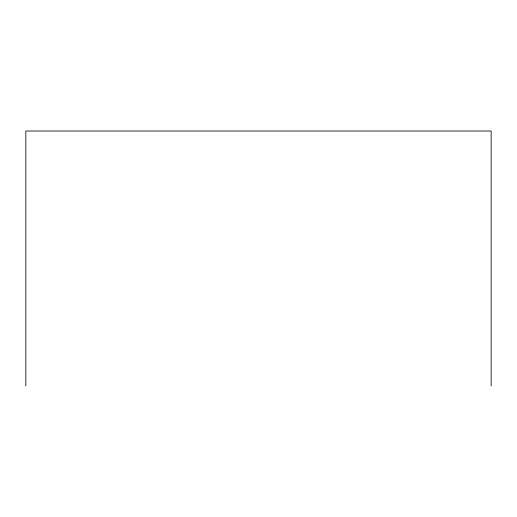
<?xml version="1.0" encoding="UTF-8"?>
<svg xmlns="http://www.w3.org/2000/svg" width="517" height="517" viewBox="0 0 517 517"><rect width="100%" height="100%" fill="white"/><g stroke="black" fill="none" stroke-linecap="round" stroke-linejoin="round"><path stroke-width="0.78" d="M491.15 385.992L491.15 131.008L25.85 131.008L25.85 385.992"/></g></svg>
